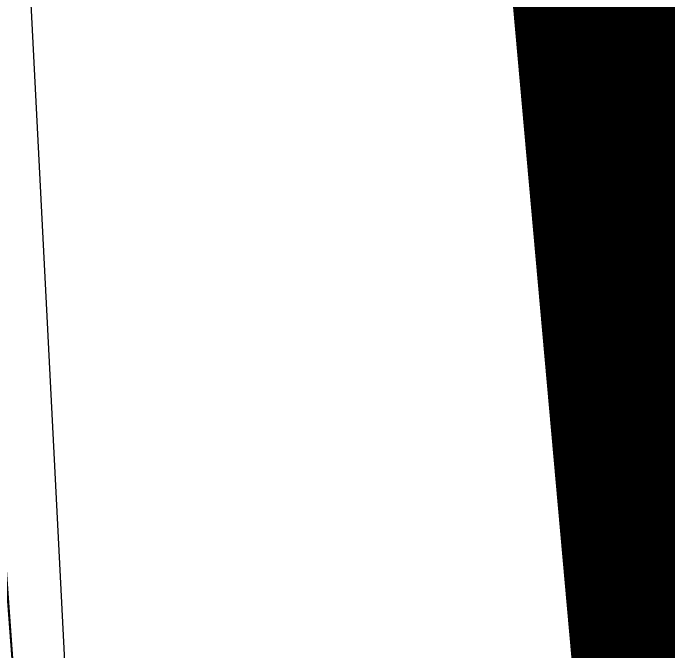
# Model space of a CAD drawing. Header units: metres. Extents: x 222509 to 223547, y 765290 to 766147.
# Drawn here: x 223038.1528 to 223038.36, y 765863.9331 to 765864.135 of the extents above; entities that cross this region are included whole.
import ezdxf

# ---------------------------------------------------------------- set-up
doc = ezdxf.new("R2010")
doc.units = ezdxf.units.M
doc.linetypes.add('DASHED', pattern=[19.05, 12.7, -6.35])
doc.layers.add('A-S', color=252, linetype='Continuous')
doc.layers.add('maim metuhnan 6', color=150, linetype='Continuous')
doc.layers.add('M2404', color=8, linetype='DASHED', lineweight=25)

# ---------------------------------------------------------------- blocks, each defined once
blk = doc.blocks.new('G$C48AC2FB6')
at = {"layer": 'maim metuhnan 6', "const_width": 0.2}
blk.add_lwpolyline([(223037.79329, 765875.29591), (223038.31058, 765865.25888), (223039.54191, 765851.52399), (223040.15971, 765848.10248), (223040.40768, 765842.71407), (223040.79453, 765838.63037), (223041.49613, 765834.18431), (223042.92748, 765830.51868), (223045.5159, 765827.11601), (223052.82081, 765822.52121), (223056.39177, 765820.71851), (223064.98823, 765816.57714)], dxfattribs=at)
blk = doc.blocks.new('G$C9B10AD15')
at = {"layer": 'A-S'}
for points in [[(223052.807, 765928.376, 0.236379), (223042.866, 765928.696, 0.186611), (223037.542, 765920.474, 0.059418), (223036.506, 765892.582, 0.017566), (223039.155, 765850.757), (223039.512, 765849.824), (223039.711, 765847.883), (223039.56, 765846.848), (223040.725, 765835.179, 0.072394), (223042.139, 765831.179, 0.112445), (223048.001, 765824.293, 0.053398), (223048.65881, 765823.87727), (223062.411, 765817.376), (223071.421, 765813.094), (223089.553, 765804.567), (223103.156, 765798.143), (223115.834, 765792.204), (223123.059, 765788.772, -0.127843), (223133.6, 765777.617, -0.096184), (223136.058, 765764.253), (223138.159, 765764.394)], [(223052.73556, 765928.24411, 0.236026), (223042.94214, 765928.56592, 0.186256), (223037.6896, 765920.44702, 0.059419), (223036.65583, 765892.59023, 0.017559), (223039.3023, 765850.79178), (223039.65919, 765849.85906), (223039.86212, 765847.87977), (223039.71109, 765846.84457), (223040.87354, 765835.20107, 0.072274), (223042.27185, 765831.24864, 0.112475), (223048.09251, 765824.41187, 0.05347), (223048.72397, 765824.01239), (223062.47525, 765817.51154), (223071.48511, 765813.22961), (223089.61694, 765804.70269), (223103.21984, 765798.27874), (223115.898, 765792.33966), (223123.13121, 765788.90376, -0.127996), (223133.73611, 765777.68078, -0.095111), (223136.20923, 765764.41349), (223138.14896, 765764.54366)]]:
    blk.add_lwpolyline(points, format="xyb", dxfattribs=at)
blk = doc.blocks.new('G$CFB36F9AD')
at = {"layer": 'M2404', "ltscale": 0.1}
for points in [[(223039.042, 765924.301, 0.092086), (223037.542, 765920.474, 0.059418), (223036.506, 765892.582, 0.017566), (223039.155, 765850.757), (223039.512, 765849.824), (223039.711, 765847.883), (223039.56, 765846.848), (223040.725, 765835.179, 0.072394), (223042.139, 765831.179, 0.112445), (223048.001, 765824.293, 0.053398), (223048.65881, 765823.87727), (223062.411, 765817.376), (223071.421, 765813.094), (223089.553, 765804.567), (223103.156, 765798.143), (223115.834, 765792.204), (223123.059, 765788.772, -0.127843), (223133.6, 765777.617, -0.096184), (223136.058, 765764.253), (223138.159, 765764.394)], [(223039.1759, 765924.2334, 0.092409), (223037.6896, 765920.44702, 0.059419), (223036.65583, 765892.59023, 0.017559), (223039.3023, 765850.79178), (223039.65919, 765849.85906), (223039.86212, 765847.87977), (223039.71109, 765846.84457), (223040.87354, 765835.20107, 0.072274), (223042.27185, 765831.24864, 0.112475), (223048.09251, 765824.41187, 0.05347), (223048.72397, 765824.01239), (223062.47525, 765817.51154), (223071.48511, 765813.22961), (223089.61694, 765804.70269), (223103.21984, 765798.27874), (223115.898, 765792.33966), (223123.13121, 765788.90376, -0.127996), (223133.73611, 765777.68078, -0.095111), (223136.20923, 765764.41349), (223138.14896, 765764.54366)]]:
    blk.add_lwpolyline(points, format="xyb", dxfattribs=at)
blk = doc.blocks.new('G$CEBE070F1')
at = {"layer": 'M2404'}
blk.add_polyline3d([(223075.7, 765811.34, 508), (223053.09, 765821.85, 508.31), (223048.33, 765824.29, 508.7), (223045.47, 765826.75, 508.96), (223042.63, 765830.11, 509.19), (223041.18, 765833.89, 509.66), (223040.37, 765838.94, 510.2), (223038.26, 765862.15, 512.71), (223036.59, 765894.88, 516.25), (223036.9, 765914.14, 518.01), (223037.65, 765920.02, 518.77), (223038.41, 765923.11, 518.99), (223039.78, 765925.83, 519.29), (223041.45, 765927.75, 519.64), (223044.78, 765929.69, 519.86), (223048.28, 765929.68, 520.24), (223052.05, 765928.97, 520.52), (223055.6, 765927.38, 520.86), (223060.41, 765924.5, 521.04), (223070.18, 765916.99, 521.64), (223097.05, 765896.46, 523.13), (223136.73, 765865.69, 524.89), (223165.23, 765843.21, 526.29)], dxfattribs=at)

msp = doc.modelspace()

# ---------------------------------------------------------------- block references
for name in ['G$CEBE070F1', 'G$C48AC2FB6', 'G$C9B10AD15', 'G$CFB36F9AD']:
    msp.add_blockref(name, (0, 0))

doc.saveas('drawing.dxf')
